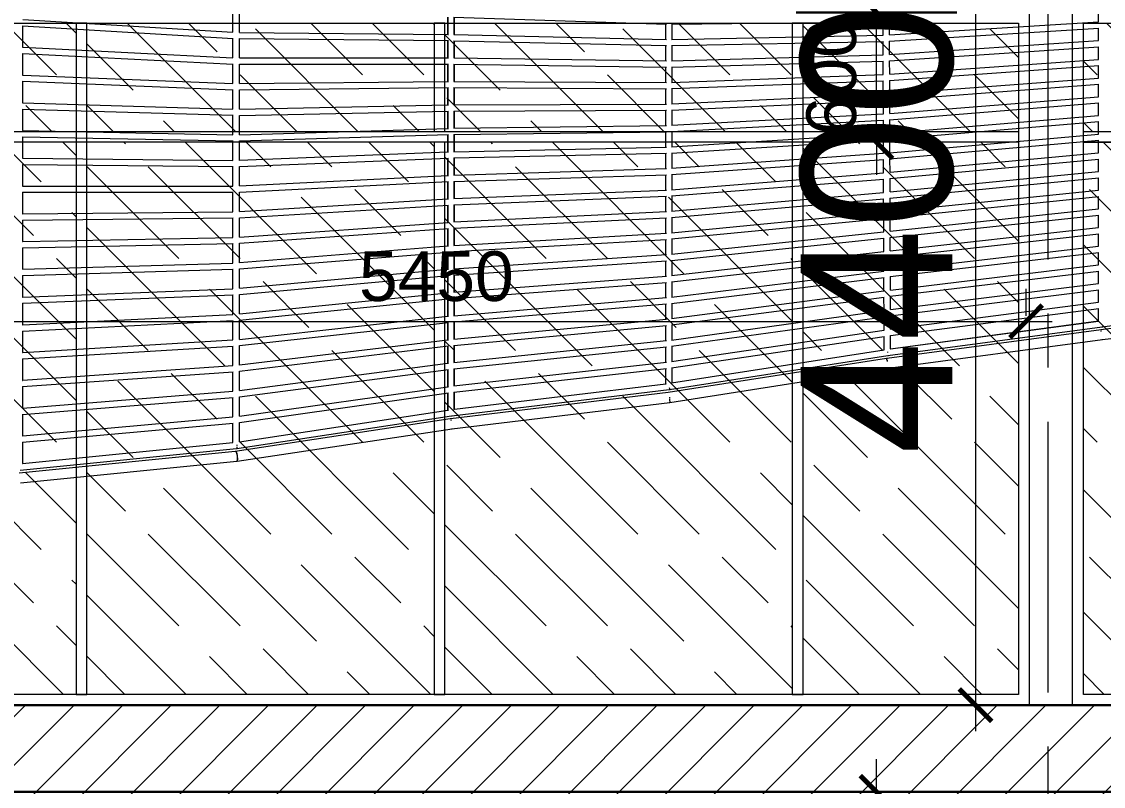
# Model space of a CAD drawing. Header units: millimetres. Extents: x 886808 to 1650903, y -1008069 to 230892.
# Drawn here: x 1020531 to 1025529, y -351785 to -348253 of the extents above; entities that cross this region are included whole.
import ezdxf

# ---------------------------------------------------------------- set-up
doc = ezdxf.new("R2010")
doc.units = ezdxf.units.MM
doc.linetypes.add('ACAD_ISO07W100', pattern=[3, 0, -3])
doc.linetypes.add('CENTER', pattern=[2, 1.25, -0.25, 0.25, -0.25])
doc.layers.get('0').update_dxf_attribs({"lineweight": 0})
for name, color, linetype, lineweight in [('03- Net Cua- 153', 153, 'Continuous', 9), ('8l NET TO', 8, 'Continuous', 9), ('A-Wall', 113, 'Continuous', 30), ('A_Dim', 8, 'Continuous', 5)]:
    doc.layers.add(name, color=color, linetype=linetype, lineweight=lineweight)
doc.styles.add('ISO2', font='')
doc.styles.add('TIÊU ĐỀ', font='arial.ttf', dxfattribs={"height": 230})
doc.styles.get('ISO2').set_extended_font_data('.VnAvantH')
doc.dimstyles.new('1-100', dxfattribs={"dimtxt": 230, "dimasz": 150, "dimexe": 150, "dimexo": 300, "dimgap": 90, "dimtad": 1, "dimdec": 0, "dimrnd": 5, "dimzin": 0, "dimtxsty": 'TIÊU ĐỀ', "dimblk": 'ARCHTICK', "dimcen": 100, "dimdle": 120, "dimclrd": 256, "dimclre": 256, "dimclrt": 2, "dimadec": 0, "dimazin": 0, "dimtfac": 1, "dimtdec": 0, "dimtix": 1, "dimtmove": 1, "dimatfit": 3, "dimldrblk": 'OPEN30', "dimfxl": 900, "dimtolj": 1, "dimtzin": 0, "dimlwd": 13, "dimlwe": 13, "dimarcsym": 1})
doc.dimstyles.new('Copy of 1-100-Ll', dxfattribs={"dimtxt": 700, "dimasz": 150, "dimexe": 150, "dimexo": 300, "dimgap": 90, "dimtad": 1, "dimdec": 0, "dimrnd": 5, "dimzin": 0, "dimtxsty": 'ISO2', "dimblk": 'ARCHTICK', "dimcen": 100, "dimdle": 120, "dimclrd": 256, "dimclre": 256, "dimclrt": 2, "dimadec": 0, "dimazin": 0, "dimtfac": 1, "dimtdec": 0, "dimtix": 1, "dimtmove": 1, "dimatfit": 3, "dimldrblk": 'OPEN30', "dimfxl": 900, "dimtolj": 1, "dimtzin": 0, "dimlwd": 13, "dimlwe": 13, "dimarcsym": 1})

# ---------------------------------------------------------------- blocks, each defined once
blk = doc.blocks.new('_ArchTick')
at = {"color": 0, "linetype": 'ByBlock', "const_width": 0.15}
blk.add_lwpolyline([(-0.5, -0.5), (0.5, 0.5)], dxfattribs=at)
blk = doc.blocks.new('*D675')
at = {"layer": 'A_Dim', "lineweight": 13, "transparency": 16777216}
for p, q in [((1024480.6, -351810.1), (1024480.6, -351660.1)), ((1024520.9, -351810.1), (1024330.6, -351810.1)), ((1024480.6, -352410.1), (1024480.6, -351810.1)), ((1024584.6, -352410.1), (1024330.6, -352410.1)), ((1024480.6, -352410.1), (1024480.6, -352560.1))]:
    blk.add_line(p, q, dxfattribs=at)
at = {"layer": 'Defpoints', "color": 0, "transparency": 16777216}
for p in [(1024480.6, -351810.1), (1024820.9, -351810.1), (1024884.6, -352410.1)]:
    blk.add_point(p, dxfattribs=at)
at = {"layer": 'A_Dim', "lineweight": 13, "transparency": 16777216, "xscale": 150, "yscale": 150, "zscale": 150}
for p, rotation in [((1024480.6, -351810.1), 270), ((1024480.6, -352410.1), 90)]:
    blk.add_blockref('_ArchTick', p, dxfattribs=dict(at, rotation=rotation))
at = {"layer": 'A_Dim', "color": 2, "transparency": 16777216, "insert": (1024273.2, -352110.1), "char_height": 230, "attachment_point": 5, "rotation": 90, "style": 'TIÊU ĐỀ'}
blk.add_mtext('\\A1;600', dxfattribs=at)
blk = doc.blocks.new('_Open30')
at = {"color": 0, "linetype": 'ByBlock', "lineweight": -2}
for p, q in [((-1, 0.268), (0, 0)), ((0, 0), (-1, -0.268)), ((0, 0), (-1, 0))]:
    blk.add_line(p, q, dxfattribs=at)
blk = doc.blocks.new('A$C62D649C3')
at = {"transparency": 33554636}
for p, q in [((6285.1, 11358.6), (6285.1, 11448.4)), ((6315.1, 11357.5), (6315.1, 11447)), ((10285.1, 11405.7), (10285.1, 11463.3)), ((5315.1, 11416.8), (6285.1, 11358.6)), ((7278.6, 11348), (7278.6, 11427.9)), ((7279.4, 11348.1), (7279.4, 11427.8)), ((7305.8, 11427.2), (8287.9, 11395.6)), ((7307.9, 11347.6), (7307.9, 11427.1)), ((7308.6, 11347.6), (7308.6, 11427.1)), ((8312.2, 11395.4), (9290.3, 11406.6)), ((9289.4, 11344.4), (9289.2, 11406.6)), ((9319.4, 11345.7), (9319.2, 11407.6)), ((9319.4, 11345.7), (10285.1, 11405.7)), ((5312.2, 11388.2), (6286.3, 11329.8)), ((5314.3, 11288.6), (5314.3, 11388.1)), ((5315.1, 11288.6), (5315.1, 11388.1)), ((6315.1, 11357.5), (7278.6, 11348)), ((7278.6, 11348), (7279.4, 11348.1)), ((7279.4, 11348.1), (7281.5, 11348)), ((7305.8, 11347.6), (8287.9, 11324.9)), ((7308.6, 11347.5), (7308.6, 11347.6)), ((8285.1, 11324.9), (8285.1, 11395.7)), ((8285.8, 11325), (8285.8, 11395.7)), ((8314.3, 11324.9), (8314.3, 11395.4)), ((8315.1, 11324.9), (8315.1, 11395.4)), ((9318.3, 11316.9), (10286.1, 11377)), ((10285.1, 11319.3), (10285.1, 11377)), ((6285.1, 11240.1), (6285.1, 11329.9)), ((6314.7, 11328.8), (7281.5, 11319.3)), ((6315.1, 11239.2), (6315.1, 11328.8)), ((7278.6, 11239.4), (7278.6, 11319.4)), ((7279.4, 11239.4), (7279.4, 11319.4)), ((7305.8, 11318.9), (8287.9, 11296.2)), ((7307.9, 11239.4), (7307.9, 11318.9)), ((7308.6, 11239.3), (7308.6, 11318.9)), ((8312.2, 11324.9), (9289.4, 11344.5)), ((8312.2, 11296.2), (9290.6, 11315.8)), ((9289.7, 11253.6), (9289.5, 11315.8)), ((9319.7, 11255.1), (9319.5, 11317)), ((9319.7, 11255.1), (10285.1, 11319.4)), ((5312.2, 11288.7), (5314.3, 11288.6)), ((5312.2, 11260), (6286.3, 11211.3)), ((5314.3, 11288.6), (5315.1, 11288.6)), ((5314.3, 11160.4), (5314.3, 11259.9)), ((5315.1, 11288.6), (5315.1, 11288.6)), ((5315.1, 11288.6), (6285.1, 11240.1)), ((5315.1, 11160.4), (5315.1, 11259.9)), ((8285.1, 11225.5), (8285.1, 11296.3)), ((8285.8, 11225.6), (8285.8, 11296.3)), ((8312.2, 11225.7), (9289.7, 11253.7)), ((8314.3, 11225.8), (8314.3, 11296.2)), ((8315.1, 11225.7), (8315.1, 11296.2)), ((9318.7, 11226.3), (10286.1, 11290.7)), ((10285.1, 11233), (10285.1, 11290.6)), ((6285.1, 11121.6), (6285.1, 11211.4)), ((6314.8, 11210.6), (7281.5, 11210.9)), ((6315.1, 11239.4), (7281.5, 11239.6)), ((6315.1, 11121.1), (6315.1, 11210.6)), ((7278.6, 11131), (7278.6, 11210.9)), ((7279.4, 11131.1), (7279.4, 11210.9)), ((7305.8, 11239.4), (8287.9, 11225.5)), ((7305.8, 11210.7), (8287.9, 11196.8)), ((7307.9, 11131.1), (7307.9, 11210.7)), ((7308.6, 11131.1), (7308.6, 11210.6)), ((8285.1, 11126.1), (8285.1, 11196.9)), ((8285.8, 11126.1), (8285.8, 11196.9)), ((8312.2, 11197), (9290.9, 11225)), ((8314.3, 11126.6), (8314.3, 11197)), ((8315.1, 11126.6), (8315.1, 11197.1)), ((9290, 11162.7), (9289.8, 11224.9)), ((9319, 11135.6), (10286.1, 11204.3)), ((9320, 11164.4), (9319.8, 11226.3)), ((9320, 11164.5), (10285.1, 11233)), ((10285.1, 11146.6), (10285.1, 11204.2)), ((5312.2, 11160.5), (5314.3, 11160.4)), ((5314.3, 11160.4), (5315.1, 11160.4)), ((5315.1, 11160.4), (6285.1, 11121.6)), ((8312.2, 11126.5), (9290, 11162.8)), ((9320.3, 11073.8), (10285.1, 11146.7)), ((5312.2, 11131.8), (6286.3, 11092.9)), ((5314.3, 11032.3), (5314.3, 11131.8)), ((5315.1, 11032.2), (5315.1, 11131.7)), ((6314.8, 11092.5), (7281.5, 11102.4)), ((6315.1, 11121.2), (7278.6, 11131)), ((7278.6, 11131), (7279.4, 11131.1)), ((7278.6, 11022.5), (7278.6, 11102.3)), ((7279.3, 11022.6), (7279.4, 11102.3)), ((7279.4, 11131.1), (7281.5, 11131.1)), ((7305.7, 11102.4), (8287.9, 11097.4)), ((7305.8, 11131.1), (8287.9, 11126.1)), ((7307.9, 11022.9), (7307.9, 11102.4)), ((7308.6, 11131.1), (7308.6, 11131.1)), ((7308.6, 11022.8), (7308.6, 11102.4)), ((8285.1, 11026.7), (8285.1, 11097.4)), ((8285.8, 11026.7), (8285.8, 11097.4)), ((8312.2, 11097.8), (9291.1, 11134.1)), ((8314.3, 11027.4), (8314.3, 11097.9)), ((8315.1, 11027.4), (8315.1, 11097.9)), ((9290.4, 11071.9), (9290.1, 11134.1)), ((9319.4, 11045), (10286, 11118)), ((9320.3, 11073.8), (9320.1, 11135.7)), ((10285.1, 11060.3), (10285.1, 11117.9)), ((6285.1, 11003.1), (6285.1, 11092.9)), ((6315.1, 11002.9), (6315.1, 11092.5)), ((8312.2, 11027.3), (9290.4, 11072)), ((9320.6, 10983.2), (10285.1, 11060.3)), ((5312.2, 11032.3), (5314.3, 11032.3)), ((5312.2, 11003.6), (6286.3, 10974.4)), ((5314.3, 11032.3), (5315.1, 11032.2)), ((5314.3, 10904.1), (5314.3, 11003.6)), ((5315.1, 11032.2), (6285.1, 11003.1)), ((5315.1, 10904), (5315.1, 11003.6)), ((6315.1, 11003), (7278.6, 11022.5)), ((7278.6, 11022.5), (7279.3, 11022.6)), ((7279.3, 11022.6), (7281.5, 11022.6)), ((7305.7, 11022.9), (8287.9, 11026.7)), ((7308.6, 10994.2), (8285.1, 10998)), ((8285.1, 10927.2), (8285.1, 10998)), ((8285.1, 10998), (8285.8, 10998)), ((8285.8, 10927.3), (8285.8, 10998)), ((8285.8, 10998), (8287.9, 10998)), ((8312.2, 10998.6), (9291.4, 11043.3)), ((8314.3, 10928.3), (8314.3, 10998.7)), ((8315.1, 10928.2), (8315.1, 10998.7)), ((9290.7, 10981.1), (9290.5, 11043.2)), ((9319.7, 10954.3), (10286, 11031.6)), ((9320.6, 10983.1), (9320.4, 11045)), ((10285.1, 10973.9), (10285.1, 11031.5)), ((6285.1, 10884.6), (6285.1, 10974.4)), ((6314.9, 10974.2), (7281.5, 10993.9)), ((6315.1, 10884.7), (6315.1, 10974.3)), ((7278.6, 10914), (7278.6, 10993.8)), ((7279.3, 10914.1), (7279.3, 10993.8)), ((7305.7, 10994.2), (7307.9, 10994.2)), ((7307.9, 10914.7), (7307.9, 10994.2)), ((7307.9, 10994.2), (7308.6, 10994.2)), ((7308.6, 10914.6), (7308.6, 10994.2)), ((8312.2, 10928.2), (9290.7, 10981.2)), ((8312.2, 10899.4), (9291.7, 10952.5)), ((9291, 10890.2), (9290.8, 10952.4)), ((9321, 10892.5), (9320.7, 10954.4)), ((9321, 10892.6), (10285.1, 10974)), ((5312.2, 10904.1), (5314.3, 10904.1)), ((5314.3, 10904.1), (5315.1, 10904)), ((5315.1, 10904), (5315.1, 10904)), ((5315.1, 10904), (6285.1, 10884.6)), ((6315.1, 10884.8), (7278.6, 10914)), ((7278.6, 10914), (7279.3, 10914.1)), ((7279.3, 10914.1), (7281.5, 10914.1)), ((7305.7, 10914.7), (8287.9, 10927.3)), ((7305.7, 10885.9), (8287.9, 10898.6)), ((8285.1, 10827.8), (8285.1, 10898.6)), ((8285.8, 10827.9), (8285.8, 10898.6)), ((8314.3, 10829.1), (8314.3, 10899.5)), ((8315.1, 10829.1), (8315.1, 10899.6)), ((9320.1, 10863.7), (10285.9, 10945.2)), ((10285.1, 10887.6), (10285.1, 10945.2)), ((5312.2, 10875.4), (6286.3, 10855.9)), ((5314.3, 10775.9), (5314.3, 10875.4)), ((5315.1, 10775.9), (5315.1, 10875.4)), ((6285.1, 10766.1), (6285.1, 10855.9)), ((6314.9, 10856), (7281.5, 10885.4)), ((6315.1, 10766.5), (6315.1, 10856.1)), ((7278.6, 10805.5), (7278.6, 10885.3)), ((7279.3, 10805.6), (7279.3, 10885.3)), ((7307.9, 10806.5), (7307.9, 10886)), ((7308.6, 10806.4), (7308.6, 10886)), ((8312.2, 10829), (9291, 10890.3)), ((8312.2, 10800.2), (9292, 10861.6)), ((9291.3, 10799.4), (9291.1, 10861.6)), ((9320.4, 10773), (10285.9, 10858.9)), ((9321.3, 10801.9), (9321, 10863.7)), ((9321.3, 10801.9), (10285.1, 10887.6)), ((10285.1, 10801.2), (10285.1, 10858.8)), ((6315.1, 10766.6), (7278.6, 10805.5)), ((7278.6, 10805.5), (7279.3, 10805.6)), ((7279.3, 10805.6), (7281.5, 10805.7)), ((7305.7, 10806.4), (8287.9, 10827.9)), ((7305.7, 10777.7), (8287.9, 10799.2)), ((8285.1, 10728.4), (8285.1, 10799.2)), ((8285.8, 10728.5), (8285.8, 10799.2)), ((8312.2, 10729.8), (9291.3, 10799.5)), ((8314.3, 10730), (8314.3, 10800.3)), ((8315.1, 10729.9), (8315.1, 10800.4)), ((9321.6, 10711.3), (10285.1, 10801.3)), ((5312.2, 10775.9), (5314.3, 10775.9)), ((5312.2, 10747.2), (6286.4, 10737.4)), ((5314.3, 10775.9), (5315.1, 10775.9)), ((5314.3, 10647.5), (5314.3, 10747.2)), ((5315.1, 10775.8), (5315.1, 10775.9)), ((5315.1, 10775.9), (6285.1, 10766.1)), ((5315.1, 10647.5), (5315.1, 10747.2)), ((6314.9, 10737.8), (7281.5, 10776.9)), ((7278.6, 10697), (7278.6, 10776.8)), ((7279.3, 10697.1), (7279.3, 10776.8)), ((7307.9, 10698.2), (7307.9, 10777.7)), ((7308.6, 10698.2), (7308.6, 10777.8)), ((8312.2, 10701), (9292.3, 10770.8)), ((9291.6, 10708.6), (9291.4, 10770.7)), ((9320.7, 10682.4), (10285.9, 10772.5)), ((9321.6, 10711.2), (9321.4, 10773.1)), ((10285.1, 10714.9), (10285.1, 10772.4)), ((6285.1, 10647.5), (6285.1, 10737.4)), ((6315.1, 10648.3), (6315.1, 10737.9)), ((6315.1, 10648.4), (7278.6, 10697)), ((7278.6, 10697), (7279.3, 10697.1)), ((7279.3, 10697.1), (7281.5, 10697.2)), ((7305.7, 10698.2), (8287.9, 10728.5)), ((7305.7, 10669.4), (8287.9, 10699.8)), ((8285.1, 10629), (8285.1, 10699.7)), ((8285.8, 10629.1), (8285.8, 10699.7)), ((8312.2, 10630.6), (9291.6, 10708.7)), ((8314.3, 10630.8), (8314.3, 10701.2)), ((8315.1, 10630.8), (8315.1, 10701.2)), ((9321.9, 10620.7), (10285.1, 10715)), ((5312.2, 10647.7), (6285.1, 10647.6)), ((6315.1, 10619.6), (7281.4, 10668.4)), ((7278.6, 10588.5), (7278.6, 10668.3)), ((7279.3, 10588.6), (7279.3, 10668.3)), ((7307.9, 10590), (7307.9, 10669.5)), ((7308.6, 10590), (7308.6, 10669.5)), ((8312.2, 10601.8), (9292.5, 10679.9)), ((9291.9, 10617.8), (9291.7, 10679.9)), ((9321.1, 10591.7), (10285.9, 10686.2)), ((9321.9, 10620.6), (9321.7, 10682.4)), ((10285.1, 10628.5), (10285.1, 10686.1)), ((5312.2, 10619), (6286.4, 10619)), ((5314.3, 10519.5), (5314.3, 10619)), ((5315.1, 10519.5), (5315.1, 10619)), ((6285.1, 10529.1), (6285.1, 10619)), ((6314.9, 10619.6), (6315.1, 10619.6)), ((6315.1, 10530.1), (6315.1, 10619.6)), ((7305.7, 10589.9), (8287.9, 10629.2)), ((7305.7, 10561.2), (8287.9, 10600.4)), ((8285.1, 10529.6), (8285.1, 10600.3)), ((8285.8, 10529.7), (8285.8, 10600.3)), ((8312.2, 10531.5), (9291.9, 10617.9)), ((8314.3, 10531.7), (8314.3, 10602)), ((8315.1, 10531.6), (8315.1, 10602)), ((9321.4, 10501.1), (10285.9, 10599.8)), ((9322.2, 10530), (10285.1, 10628.6)), ((10285.1, 10542.2), (10285.1, 10599.7)), ((6315, 10501.4), (7281.4, 10560)), ((6315.1, 10530.2), (7278.6, 10588.5)), ((7278.6, 10588.5), (7279.3, 10588.6)), ((7278.6, 10480), (7278.6, 10559.8)), ((7279.3, 10588.6), (7281.4, 10588.7)), ((7279.3, 10480.1), (7279.3, 10559.8)), ((7307.8, 10481.8), (7307.8, 10561.3)), ((7308.6, 10481.8), (7308.6, 10561.3)), ((8312.2, 10502.6), (9292.8, 10589.1)), ((9292.2, 10527), (9292, 10589)), ((9322.2, 10530), (9322, 10591.8)), ((5312.2, 10519.5), (5314.3, 10519.5)), ((5312.2, 10490.8), (6286.4, 10500.5)), ((5314.3, 10519.5), (5315.1, 10519.5)), ((5315.1, 10519.5), (6285.1, 10529.1)), ((5315.1, 10519.4), (5315.1, 10519.5)), ((6285.1, 10410.6), (6285.1, 10500.5)), ((6315.1, 10411.9), (6315.1, 10501.4)), ((7305.7, 10481.7), (8287.9, 10529.8)), ((7305.7, 10453), (8287.9, 10501)), ((8285.1, 10430.2), (8285.1, 10500.9)), ((8285.8, 10430.3), (8285.8, 10500.9)), ((8312.2, 10432.3), (9292.2, 10527.1)), ((8312.2, 10403.4), (9293.1, 10498.3)), ((8314.3, 10432.5), (8314.3, 10502.8)), ((8315.1, 10432.5), (8315.1, 10502.9)), ((9292.6, 10436.2), (9292.3, 10498.2)), ((9321.7, 10410.5), (10285.9, 10513.5)), ((9322.5, 10439.4), (9322.3, 10501.2)), ((9322.5, 10439.4), (10285.1, 10542.3)), ((10285.1, 10455.9), (10285.1, 10513.4)), ((5314.3, 10391.3), (5314.3, 10490.8)), ((5315.1, 10391.3), (5315.1, 10490.8)), ((6315, 10383.2), (7281.4, 10451.5)), ((6315.1, 10412), (7278.6, 10480)), ((7278.6, 10480), (7279.3, 10480.1)), ((7278.6, 10371.6), (7278.6, 10451.3)), ((7279.3, 10480.1), (7281.4, 10480.3)), ((7279.3, 10371.7), (7279.3, 10451.3)), ((7307.8, 10373.6), (7307.8, 10453.1)), ((7308.6, 10373.6), (7308.6, 10453.1)), ((9322.8, 10348.8), (10285.1, 10456)), ((5315.1, 10391.3), (6285.1, 10410.6)), ((7305.7, 10373.5), (8287.9, 10430.4)), ((7305.7, 10344.7), (8287.9, 10401.6)), ((8285.1, 10330.8), (8285.1, 10401.5)), ((8285.8, 10330.9), (8285.8, 10401.5)), ((8312.2, 10333.1), (9292.6, 10436.2)), ((8312.2, 10304.3), (9293.5, 10407.5)), ((8314.3, 10333.4), (8314.3, 10403.6)), ((8315.1, 10333.4), (8315.1, 10403.7)), ((9292.9, 10345.4), (9292.7, 10407.4)), ((9322, 10319.8), (10285.9, 10427.2)), ((9322.8, 10348.7), (9322.6, 10410.5)), ((10285.1, 10369.6), (10285.1, 10427.1)), ((5312.2, 10391.2), (5314.3, 10391.3)), ((5312.2, 10362.6), (5314.3, 10362.6)), ((5314.3, 10391.3), (5315.1, 10391.3)), ((5314.3, 10263.1), (5314.3, 10362.6)), ((5314.3, 10362.6), (5315.1, 10362.6)), ((5315.1, 10391.2), (5315.1, 10391.3)), ((5315.1, 10362.6), (6285.1, 10382)), ((5315.1, 10263.1), (5315.1, 10362.6)), ((6285.1, 10292.1), (6285.1, 10382)), ((6285.1, 10382), (6286.4, 10382)), ((6315.1, 10293.8), (6315.1, 10383.2)), ((6315.1, 10293.9), (7278.6, 10371.6)), ((7278.6, 10371.6), (7279.3, 10371.7)), ((7279.3, 10371.7), (7281.4, 10371.8)), ((9323.1, 10258.2), (10285.1, 10369.6)), ((6315.1, 10265), (7281.4, 10343)), ((7278.6, 10263.1), (7278.6, 10342.8)), ((7279.3, 10263.2), (7279.3, 10342.8)), ((7305.7, 10265.3), (8287.9, 10331)), ((7305.7, 10236.5), (8287.9, 10302.2)), ((7307.8, 10265.4), (7307.8, 10344.8)), ((7308.6, 10265.4), (7308.6, 10344.9)), ((8285.1, 10231.4), (8285.1, 10302)), ((8285.8, 10231.5), (8285.8, 10302.1)), ((8312.2, 10234), (9292.9, 10345.4)), ((8312.2, 10205.1), (9293.8, 10316.6)), ((8314.3, 10234.2), (8314.3, 10304.5)), ((8315.1, 10234.2), (8315.1, 10304.6)), ((9293.2, 10254.6), (9293, 10316.6)), ((9322.3, 10229.2), (10285.9, 10340.8)), ((9323.1, 10258.2), (9322.9, 10319.9)), ((10285.1, 10283.3), (10285.1, 10340.7)), ((5312.2, 10263), (5314.3, 10263.1)), ((5314.3, 10263.1), (5315.1, 10263.1)), ((5315.1, 10263.1), (6285.1, 10292.1)), ((5315.1, 10234.5), (6285.1, 10263.5)), ((5315.1, 10263.1), (5315.1, 10263.1)), ((6285.1, 10173.7), (6285.1, 10263.5)), ((6285.1, 10263.5), (6286.5, 10263.5)), ((6315, 10265), (6315.1, 10265)), ((6315.1, 10175.6), (6315.1, 10265)), ((6315.1, 10175.7), (7278.6, 10263.1)), ((7278.6, 10263.1), (7279.3, 10263.2)), ((7279.3, 10263.2), (7281.4, 10263.4)), ((8312.2, 10134.9), (9293.2, 10254.7)), ((9322.6, 10138.6), (10285.9, 10254.5)), ((9323.5, 10167.6), (10285.1, 10283.3)), ((10285.1, 10196.9), (10285.1, 10254.4)), ((5312.2, 10234.4), (5314.3, 10234.4)), ((5314.3, 10234.4), (5315.1, 10234.5)), ((5314.3, 10134.9), (5314.3, 10234.4)), ((5315.1, 10134.9), (5315.1, 10234.5)), ((6315, 10146.8), (7281.4, 10234.5)), ((7278.6, 10154.6), (7278.6, 10234.3)), ((7279.3, 10154.7), (7279.3, 10234.3)), ((7305.7, 10157), (8287.9, 10231.6)), ((7305.7, 10128.3), (8287.9, 10202.9)), ((7307.8, 10157.2), (7307.8, 10236.6)), ((7308.6, 10157.2), (7308.6, 10236.7)), ((8285.1, 10132), (8285.1, 10202.6)), ((8285.8, 10132.1), (8285.8, 10202.7)), ((8312.2, 10105.9), (9294.1, 10225.8)), ((8314.3, 10135.1), (8314.3, 10205.3)), ((8315.1, 10135.1), (8315.1, 10205.4)), ((9293.5, 10163.8), (9293.3, 10225.7)), ((9323.5, 10167.6), (9323.2, 10229.3)), ((9323.8, 10077), (10285.1, 10197)), ((5315.1, 10134.9), (6285.1, 10173.7)), ((6315.1, 10057.5), (7278.6, 10154.6)), ((7278.6, 10154.6), (7279.3, 10154.7)), ((7279.3, 10154.7), (7281.4, 10154.9)), ((8312.2, 10035.7), (9293.5, 10163.9)), ((9322.8, 10048), (10286, 10168.2)), ((10285.1, 10110.7), (10285.1, 10168.1)), ((5312.2, 10134.8), (5314.3, 10134.9)), ((5312.2, 10106.1), (5314.3, 10106.2)), ((5314.3, 10134.9), (5315.1, 10134.9)), ((5314.3, 10106.2), (5315.1, 10106.3)), ((5314.3, 10006.7), (5314.3, 10106.2)), ((5315.1, 10106.3), (6285.1, 10145)), ((5315.1, 10134.9), (5315.1, 10134.9)), ((5315.1, 10006.8), (5315.1, 10106.3)), ((6285.1, 10055.2), (6285.1, 10145)), ((6285.1, 10145), (6286.5, 10145)), ((6315, 10028.6), (7281.4, 10126.1)), ((6315.1, 10057.4), (6315.1, 10146.8)), ((7278.6, 10046.2), (7278.6, 10125.8)), ((7279.3, 10046.3), (7279.3, 10125.8)), ((7305.7, 10048.8), (8287.9, 10132.3)), ((7305.7, 10020), (8287.9, 10103.5)), ((7307.8, 10049), (7307.8, 10128.4)), ((7308.6, 10049), (7308.6, 10128.5)), ((8285.1, 10032.6), (8285.1, 10103.2)), ((8285.8, 10032.7), (8285.8, 10103.3)), ((8312.2, 10006.8), (9294.5, 10135.1)), ((8314.3, 10036), (8314.3, 10106.2)), ((8315.1, 10036), (8315.1, 10106.3)), ((9293.8, 10073), (9293.6, 10134.9)), ((9323.8, 10076.9), (9323.6, 10138.7)), ((9324.1, 9986.5), (10285.1, 10110.7)), ((10296.4, 9985.6), (11297.4, 10108.5)), ((10301.7, 9997.7), (11302.5, 10120.6)), ((5315.1, 10006.8), (6285.1, 10055.2)), ((8312.2, 9936.6), (9293.8, 10073.1)), ((9323.1, 9957.4), (10286, 10081.9)), ((9324.1, 9986.4), (9323.9, 10048.1)), ((10285.1, 10024.4), (10285.1, 10081.8)), ((10303.7, 9938.4), (11304.8, 10061.3)), ((5312.2, 9977.9), (6286.5, 10026.6)), ((5312.2, 10006.6), (5314.3, 10006.7)), ((5314.3, 10006.7), (5315.1, 10006.8)), ((5315.1, 10006.7), (5315.1, 10006.8)), ((6285.1, 9936.7), (6285.1, 10026.5)), ((6315, 9910.5), (7281.4, 10017.6)), ((6315.1, 9939.4), (7278.6, 10046.2)), ((6315.1, 9939.2), (6315.1, 10028.6)), ((7278.5, 9937.7), (7278.5, 10017.3)), ((7278.6, 10046.2), (7279.3, 10046.3)), ((7279.3, 10046.3), (7281.4, 10046.5)), ((7279.3, 9937.8), (7279.3, 10017.4)), ((7305.7, 9940.6), (8287.9, 10032.9)), ((7305.7, 9911.8), (8287.9, 10004.1)), ((7307.8, 9940.8), (7307.8, 10020.2)), ((7308.5, 9940.9), (7308.5, 10020.3)), ((8285.1, 9933.3), (8285.1, 10003.9)), ((8285.8, 9933.4), (8285.8, 10003.9)), ((8312.2, 9907.6), (9294.9, 10044.3)), ((8314.3, 9936.9), (8314.3, 10007)), ((8315.1, 9936.9), (8315.1, 10007.1)), ((9294.1, 9982.3), (9293.9, 10044.1)), ((9311.6, 9865.3), (10301.7, 9997.7)), ((9311.8, 9865.3), (10302, 9997.9)), ((9324.4, 9895.9), (10285.1, 10024.5)), ((9324.4, 9895.9), (10285.1, 10024.4)), ((10285.1, 10024.4), (10285.4, 10024.4)), ((10285.4, 10024.4), (10286.9, 10024.6)), ((10301, 9999.2), (10301.3, 9997.8)), ((10301.7, 9997.7), (10304.7, 9997.7)), ((10302, 9997.9), (10302, 9997.9)), ((10304.7, 9997.7), (10305.3, 9998.2)), ((5314.3, 9878.5), (5314.3, 9978)), ((5315.1, 9878.6), (5315.1, 9978.1)), ((5315.1, 9978.1), (5315.1, 9978.1)), ((8312.2, 9837.5), (9294.1, 9982.4)), ((8312.2, 9808.5), (9295.2, 9953.5)), ((9294.4, 9891.5), (9294.2, 9953.4)), ((9306.3, 9853), (10296.9, 9985.6)), ((9324.4, 9895.9), (9324.2, 9957.5)), ((10296.3, 9979.4), (10296.3, 9976.6)), ((10296.3, 9976.6), (10296.3, 9976.5)), ((10296.4, 9985.6), (10296.4, 9985.5)), ((10296.9, 9985.6), (10297.4, 9982.3)), ((5312.2, 9849.7), (6286.6, 9908.1)), ((5315.1, 9878.6), (6285.1, 9936.7)), ((6285.1, 9818.2), (6285.1, 9908)), ((6315, 9792.3), (7281.4, 9909.1)), ((6315.1, 9821.2), (7278.5, 9937.7)), ((6315.1, 9821.1), (6315.1, 9910.5)), ((7278.5, 9937.7), (7279.3, 9937.8)), ((7278.5, 9829.3), (7278.5, 9908.8)), ((7279.3, 9937.8), (7281.4, 9938.1)), ((7279.3, 9829.4), (7279.3, 9908.9)), ((7305.7, 9832.5), (8287.9, 9933.6)), ((7305.7, 9803.6), (8287.9, 9904.8)), ((7307.8, 9832.7), (7307.8, 9912)), ((7308.5, 9940.8), (7308.5, 9940.9)), ((7308.5, 9832.7), (7308.5, 9912.1)), ((8285.1, 9833.9), (8285.1, 9904.5)), ((8285.8, 9834), (8285.8, 9904.5)), ((8314.3, 9837.8), (8314.3, 9907.9)), ((8315.1, 9837.9), (8315.1, 9908)), ((9313.4, 9806), (10303.2, 9938.4)), ((10301.6, 9940.7), (10302.2, 9938.4)), ((10303.2, 9938.5), (10303.2, 9938.4)), ((10303.2, 9938.4), (10303.7, 9938.4)), ((5312.2, 9878.4), (5314.3, 9878.5)), ((5314.3, 9878.5), (5315.1, 9878.6)), ((5314.3, 9750.3), (5314.3, 9849.8)), ((5315.1, 9878.5), (5315.1, 9878.6)), ((5315.1, 9750.4), (5315.1, 9850)), ((8297.1, 9695.6), (9305.6, 9852.9)), ((8302.2, 9707.8), (9311.6, 9865.3)), ((8302.4, 9707.9), (9311.4, 9865.3)), ((8312.2, 9738.4), (9294.4, 9891.6)), ((9305.6, 9852.9), (9306, 9852.9)), ((9306, 9852.9), (9306.9, 9848.4)), ((9306.3, 9853), (9306.9, 9848.4)), ((9307.5, 9844), (9306.9, 9848.4)), ((9309.1, 9882.1), (9309.1, 9882)), ((9309.1, 9882), (9309.1, 9881.9)), ((9309.1, 9881.9), (9309.5, 9879.4)), ((9309.5, 9882.2), (9309.5, 9882.1)), ((9309.5, 9882.1), (9309.5, 9882.1)), ((9309.5, 9882.1), (9309.9, 9879.5)), ((9309.9, 9879.5), (9309.9, 9879.4)), ((9311.1, 9865.2), (9314.1, 9865.2)), ((9311.4, 9865.3), (9311.8, 9865.3)), ((9314.1, 9865.2), (9314.8, 9865.7)), ((9322.6, 9895.6), (9323.8, 9895.8)), ((9323.8, 9895.8), (9324.4, 9895.9)), ((5315.1, 9750.4), (6285.1, 9818.2)), ((6315.1, 9703.1), (7278.5, 9829.3)), ((6315.1, 9674.1), (7281.4, 9800.7)), ((7278.5, 9829.3), (7279.3, 9829.4)), ((7278.5, 9720.9), (7278.5, 9800.3)), ((7279.3, 9829.4), (7281.4, 9829.7)), ((7279.3, 9721), (7279.3, 9800.4)), ((7305.7, 9724.3), (8287.9, 9834.3)), ((7305.7, 9695.4), (8287.9, 9805.4)), ((7307.8, 9724.5), (7307.8, 9803.8)), ((7308.5, 9724.5), (7308.5, 9803.9)), ((8285.1, 9734.6), (8285.1, 9805.1)), ((8285.8, 9734.7), (8285.8, 9805.2)), ((8304, 9648.5), (9312.6, 9805.9)), ((8314.3, 9738.7), (8314.3, 9808.8)), ((8315.1, 9738.8), (8315.1, 9808.9)), ((9307.8, 9844), (9308.8, 9837.9)), ((9307.8, 9844), (9307.8, 9844)), ((9312.6, 9805.9), (9313.4, 9806)), ((5312.2, 9721.5), (6286.6, 9789.6)), ((5312.2, 9750.2), (5314.3, 9750.3)), ((5314.3, 9750.3), (5315.1, 9750.4)), ((5315.1, 9750.3), (5315.1, 9750.4)), ((6285.1, 9699.8), (6285.1, 9789.5)), ((6315.1, 9702.9), (6315.1, 9792.3)), ((5314.3, 9622.2), (5314.3, 9721.6)), ((5315.1, 9622.2), (5315.1, 9721.8)), ((5315.1, 9622.2), (6285.1, 9699.8)), ((6315.1, 9584.9), (7278.5, 9720.9)), ((7278.5, 9720.9), (7279.3, 9721)), ((7279.3, 9721), (7281.4, 9721.3)), ((7296, 9586.1), (8301.5, 9707.7)), ((7308.5, 9616.5), (8285.1, 9734.6)), ((8285.1, 9734.6), (8285.8, 9734.7)), ((8285.8, 9734.7), (8287.9, 9735)), ((8301.2, 9717.2), (8301.8, 9713.3)), ((8301.5, 9707.7), (8302.1, 9707.8)), ((8301.5, 9707.7), (8304.7, 9707.7)), ((8301.8, 9713.3), (8301.8, 9713.2)), ((8302, 9713.2), (8302, 9713.2)), ((8302, 9711.3), (8302.1, 9707.8)), ((8302, 9711.3), (8302.4, 9707.9)), ((8302.1, 9707.8), (8302.2, 9707.8)), ((8304.7, 9707.7), (8305.5, 9708.3)), ((5312.2, 9593.3), (6286.7, 9671.2)), ((6285.1, 9581.3), (6285.1, 9671.1)), ((6315, 9555.9), (7281.4, 9692.3)), ((6315, 9674.1), (6315.1, 9674.1)), ((6315.1, 9584.8), (6315.1, 9674.1)), ((7278.5, 9612.5), (7278.5, 9691.9)), ((7279.3, 9612.6), (7279.3, 9692)), ((7290.1, 9573.8), (8296.7, 9695.6)), ((7296.9, 9526.6), (8303.4, 9648.4)), ((7307.8, 9616.4), (7307.8, 9695.7)), ((7308.5, 9616.4), (7308.5, 9695.7)), ((8297.1, 9695.6), (8296.7, 9695.6)), ((8301.8, 9672), (8301.8, 9672)), ((8301.8, 9672), (8302.3, 9666.4)), ((8302.1, 9663.4), (8302.9, 9657.5)), ((8302.9, 9657.5), (8302.9, 9657.4)), ((8303.2, 9657.5), (8303.2, 9657.4)), ((8303.2, 9657.4), (8303.3, 9654.2)), ((8303.3, 9654.2), (8304, 9648.5)), ((8303.3, 9654.2), (8303.4, 9648.4)), ((8303.5, 9648.5), (8303.4, 9648.8)), ((8304, 9648.5), (8303.5, 9648.5)), ((5312.2, 9622), (5314.3, 9622.2)), ((5314.3, 9622.2), (5315.1, 9622.2)), ((6315.1, 9466.8), (7278.5, 9612.5)), ((7278.5, 9612.5), (7279.3, 9612.6)), ((7279.3, 9612.6), (7281.4, 9612.9)), ((7305.7, 9616.1), (7308.5, 9616.5)), ((5312.2, 9465), (6286.7, 9552.7)), ((5314.3, 9494), (5314.3, 9593.4)), ((5315.1, 9494), (5315.1, 9593.7)), ((5315.1, 9494), (6285.1, 9581.3)), ((6285.1, 9462.9), (6285.1, 9552.6)), ((6295.1, 9423.5), (7288.6, 9573.7)), ((6303, 9435.9), (7295.5, 9585.9)), ((6315.1, 9466.7), (6315.1, 9555.9)), ((7288.6, 9573.7), (7291.2, 9573.7)), ((7290.1, 9573.7), (7290.1, 9573.8)), ((7290.1, 9573.8), (7291.2, 9573.8)), ((7291.2, 9573.8), (7291.2, 9573.7)), ((7291.2, 9573.7), (7291.2, 9573.7)), ((7291.6, 9573.7), (7291.6, 9573.7)), ((7291.6, 9573.7), (7293.1, 9570.3)), ((7292.5, 9567.8), (7293.2, 9564.8)), ((7293.2, 9564.8), (7293.2, 9564.7)), ((7295.5, 9586.1), (7295.7, 9586.1)), ((7295.5, 9585.9), (7296, 9586.1)), ((7295.5, 9585.9), (7298.2, 9585.9)), ((7295.7, 9586.1), (7296, 9586.1)), ((7296, 9586.1), (7296.5, 9586.1)), ((7296.5, 9586.1), (7296.5, 9586.1)), ((7298.2, 9585.9), (7298.8, 9586.4)), ((6305, 9376.5), (7298.5, 9526.7)), ((7296.9, 9528), (7296.9, 9526.6)), ((7298.5, 9526.8), (7298.5, 9526.7)), ((5312.2, 9493.8), (5314.3, 9494)), ((5312.2, 9365.6), (6285.1, 9462.9)), ((5312.2, 9365.6), (6285.1, 9462.8)), ((5314.3, 9494), (5315.1, 9494)), ((5314.3, 9365.8), (5314.3, 9465.2)), ((5315.1, 9365.8), (5315.1, 9465.5)), ((6285.1, 9462.9), (6285.1, 9462.9)), ((6285.1, 9462.8), (6285.1, 9462.9)), ((6302.6, 9452), (6302.7, 9452)), ((6302.7, 9452), (6304.7, 9452)), ((6303, 9450.1), (6303, 9450)), ((6303, 9450), (6303.1, 9445.7)), ((6303, 9450), (6303.4, 9445.7)), ((6304.7, 9452), (6305.2, 9451.9)), ((5297.4, 9323.8), (6295.1, 9423.5)), ((5302.3, 9335.8), (6302.3, 9435.8)), ((6295.1, 9423.2), (6295.1, 9423.5)), ((6295.1, 9423.5), (6297.9, 9423.5)), ((6296.2, 9423.4), (6296.3, 9423.5)), ((6298.2, 9423.5), (6301.9, 9414.5)), ((6299.3, 9423.7), (6302.6, 9414.6)), ((6301.7, 9435.7), (6302.3, 9435.8)), ((6301.7, 9435.7), (6304.7, 9435.7)), ((6301.9, 9414.5), (6304.9, 9400.6)), ((6302.3, 9435.8), (6302.7, 9435.9)), ((6302.3, 9435.8), (6302.3, 9435.8)), ((6302.6, 9414.6), (6304.9, 9400.6)), ((6302.7, 9435.9), (6303, 9435.9)), ((6303.3, 9441.2), (6302.8, 9438.6)), ((6303, 9435.9), (6302.8, 9435.9)), ((6303, 9435.9), (6305.4, 9436.2)), ((6303, 9435.9), (6303, 9435.9)), ((6303.3, 9441.3), (6303.3, 9441.2)), ((6303.7, 9441.3), (6303.4, 9438.6)), ((6303.7, 9441.4), (6303.7, 9441.3)), ((6304.7, 9435.7), (6305.4, 9436.2)), ((6304.9, 9400.6), (6305, 9400)), ((6304.9, 9400.6), (6305, 9400)), ((6305, 9400), (6305.4, 9385.4)), ((6305, 9400), (6306.2, 9385.5)), ((5303.9, 9276.3), (6303.9, 9376.3)), ((5312.2, 9365.6), (5314.3, 9365.8)), ((5314.3, 9365.7), (5314.3, 9365.8)), ((5315.1, 9365.8), (5315.1, 9365.8)), ((6305.4, 9385.4), (6303.9, 9376.3)), ((6305, 9376.5), (6303.9, 9376.5)), ((6306.2, 9385.5), (6305, 9376.5))]:
    blk.add_line(p, q, dxfattribs=at)
blk = doc.blocks.new('*D658')
at = {"layer": 'A_Dim', "lineweight": 13, "transparency": 16777216}
for p, q in [((1019721.8, -349611.2), (1019721.8, -349487.5)), ((1025171.8, -349611.2), (1025171.8, -349487.5)), ((1019601.8, -349637.5), (1025291.8, -349637.5))]:
    blk.add_line(p, q, dxfattribs=at)
at = {"layer": 'Defpoints', "color": 0, "transparency": 16777216}
for p in [(1025171.8, -349637.5), (1019721.8, -349911.2), (1025171.8, -349911.2)]:
    blk.add_point(p, dxfattribs=at)
at = {"layer": 'A_Dim', "lineweight": 13, "transparency": 16777216, "xscale": 150, "yscale": 150, "zscale": 150, "rotation": 180}
blk.add_blockref('_ArchTick', (1019721.8, -349637.5), dxfattribs=at)
at = {"layer": 'A_Dim', "lineweight": 13, "transparency": 16777216, "xscale": 150, "yscale": 150, "zscale": 150}
blk.add_blockref('_ArchTick', (1025171.8, -349637.5), dxfattribs=at)
at = {"layer": 'A_Dim', "color": 2, "transparency": 16777216, "insert": (1022446.8, -349430), "char_height": 230, "attachment_point": 5, "style": 'TIÊU ĐỀ'}
blk.add_mtext('\\A1;5450', dxfattribs=at)
blk = doc.blocks.new('*D660')
at = {"layer": 'A_Dim', "lineweight": 13, "transparency": 16777216}
for p, q in [((1024480.6, -348210.1), (1024480.6, -348060.1)), ((1024520.9, -348210.1), (1024330.6, -348210.1)), ((1024480.6, -348810.1), (1024480.6, -348210.1)), ((1024584.6, -348810.1), (1024330.6, -348810.1)), ((1024480.6, -348810.1), (1024480.6, -348960.1))]:
    blk.add_line(p, q, dxfattribs=at)
at = {"layer": 'Defpoints', "color": 0, "transparency": 16777216}
for p in [(1024480.6, -348210.1), (1024820.9, -348210.1), (1024884.6, -348810.1)]:
    blk.add_point(p, dxfattribs=at)
at = {"layer": 'A_Dim', "lineweight": 13, "transparency": 16777216, "xscale": 150, "yscale": 150, "zscale": 150}
for p, rotation in [((1024480.6, -348210.1), 270), ((1024480.6, -348810.1), 90)]:
    blk.add_blockref('_ArchTick', p, dxfattribs=dict(at, rotation=rotation))
at = {"layer": 'A_Dim', "color": 2, "transparency": 16777216, "insert": (1024273.2, -348510.1), "char_height": 230, "attachment_point": 5, "rotation": 90, "style": 'TIÊU ĐỀ'}
blk.add_mtext('\\A1;600', dxfattribs=at)
blk = doc.blocks.new('*D1483')
at = {"layer": 'A_Dim', "lineweight": 13, "transparency": 16777216}
for p, q in [((1024938, -346889.3), (1024938, -351530.1)), ((1024971.8, -347009.3), (1024788, -347009.3)), ((1024971.8, -351410.1), (1024788, -351410.1))]:
    blk.add_line(p, q, dxfattribs=at)
at = {"layer": 'Defpoints', "color": 0, "transparency": 16777216}
for p in [(1025271.8, -347009.3), (1024938, -351410.1), (1025271.8, -351410.1)]:
    blk.add_point(p, dxfattribs=at)
at = {"layer": 'A_Dim', "lineweight": 13, "transparency": 16777216, "xscale": 150, "yscale": 150, "zscale": 150}
for p, rotation in [((1024938, -347009.3), 90), ((1024938, -351410.1), 270)]:
    blk.add_blockref('_ArchTick', p, dxfattribs=dict(at, rotation=rotation))
at = {"layer": 'A_Dim', "color": 2, "transparency": 16777216, "insert": (1024486, -349209.7), "char_height": 700, "attachment_point": 5, "rotation": 90, "style": 'ISO2'}
blk.add_mtext('\\A1;4400', dxfattribs=at)
blk = doc.blocks.new('*D1485')
at = {"layer": 'A_Dim', "lineweight": 13, "transparency": 16777216}
for p, q in [((1019521.8, -351110.1), (1019521.8, -343046.5)), ((1047521.8, -346125.5), (1047521.8, -343046.5)), ((1019401.8, -343196.5), (1047641.8, -343196.5))]:
    blk.add_line(p, q, dxfattribs=at)
at = {"layer": 'Defpoints', "color": 0, "transparency": 16777216}
for p in [(1047521.8, -343196.5), (1047521.8, -346425.5), (1019521.8, -351410.1)]:
    blk.add_point(p, dxfattribs=at)
at = {"layer": 'A_Dim', "lineweight": 13, "transparency": 16777216, "xscale": 150, "yscale": 150, "zscale": 150, "rotation": 180}
blk.add_blockref('_ArchTick', (1019521.8, -343196.5), dxfattribs=at)
at = {"layer": 'A_Dim', "lineweight": 13, "transparency": 16777216, "xscale": 150, "yscale": 150, "zscale": 150}
blk.add_blockref('_ArchTick', (1047521.8, -343196.5), dxfattribs=at)
at = {"layer": 'A_Dim', "color": 2, "transparency": 16777216, "insert": (1033521.8, -342744.5), "char_height": 700, "attachment_point": 5, "style": 'ISO2'}
blk.add_mtext('\\A1;28000', dxfattribs=at)

msp = doc.modelspace()

# ---------------------------------------------------------------- hatches: boundary and pattern name
at = {"layer": 'A_Dim', "transparency": 33554534}
h = msp.add_hatch(dxfattribs=at)
h.set_pattern_fill('GOST_WOOD', color=256, scale=100, angle=45)
h.set_pattern_definition([(135, (-400027.74, -231402.14), (424.26407, 424.26407), [1000, -200]), (135, (-399744.9, -231402.14), (424.26407, 424.26407), [600, -150, 300, -150]), (135, (-399391.34, -231472.86), (424.26407, 424.26407), [1000, -200])])
h.paths.add_polyline_path([(1030886.8, -348810.1), (1029841.8, -348810.1), (1029841.8, -351360.1), (1030886.8, -351360.1)])
h.paths.add_polyline_path([(1030886.8, -348260.1), (1029841.8, -348260.1), (1029841.8, -348760.1), (1030886.8, -348760.1)])
h.paths.add_polyline_path([(1029791.8, -348260.1), (1028186.8, -348260.1), (1028186.8, -348760.1), (1029791.8, -348760.1)])
h.paths.add_polyline_path([(1028136.8, -348260.1), (1026531.8, -348260.1), (1026531.8, -348760.1), (1028136.8, -348760.1)])
h.paths.add_polyline_path([(1026481.8, -348260.1), (1025436.8, -348260.1), (1025436.8, -348760.1), (1026481.8, -348760.1)])
h.paths.add_polyline_path([(1026481.8, -348810.1), (1025436.8, -348810.1), (1025436.8, -351360.1), (1026481.8, -351360.1)])
h.paths.add_polyline_path([(1028186.8, -350660.1), (1028136.8, -350660.1), (1028136.8, -351360.1), (1028186.8, -351360.1)])
h.paths.add_polyline_path([(1029791.8, -350660.1), (1028186.8, -350660.1), (1028186.8, -351360.1), (1029791.8, -351360.1)])
h.paths.add_polyline_path([(1028136.8, -350660.1), (1026531.8, -350660.1), (1026531.8, -351360.1), (1028136.8, -351360.1)])
h.paths.add_polyline_path([(1025136.8, -348810.1), (1024141.8, -348810.1), (1024141.8, -351360.1), (1025136.8, -351360.1)])
h.paths.add_polyline_path([(1025136.8, -348260.1), (1024141.8, -348260.1), (1024141.8, -348760.1), (1025136.8, -348760.1)])
h.paths.add_polyline_path([(1024091.8, -348260.1), (1022486.8, -348260.1), (1022486.8, -348760.1), (1024091.8, -348760.1)])
h.paths.add_polyline_path([(1022436.8, -348260.1), (1020831.8, -348260.1), (1020831.8, -348760.1), (1022436.8, -348760.1)])
h.paths.add_polyline_path([(1020781.8, -348260.1), (1019786.8, -348260.1), (1019786.8, -348760.1), (1020781.8, -348760.1)])
h.paths.add_polyline_path([(1020781.8, -348810.1), (1019786.8, -348810.1), (1019786.8, -351360.1), (1020781.8, -351360.1)])
h.paths.add_polyline_path([(1022436.8, -348810.1), (1020831.8, -348810.1), (1020831.8, -351360.1), (1022436.8, -351360.1)])
h.paths.add_polyline_path([(1024091.8, -348810.1), (1022486.8, -348810.1), (1022486.8, -351360.1), (1024091.8, -351360.1)])
h.paths.add_polyline_path([(1045811.7, -348810.1), (1044261.9, -348810.1), (1044261.9, -351360.1), (1045811.7, -351360.1)])
h.paths.add_polyline_path([(1041291.8, -350660.1), (1039686.8, -350660.1), (1039686.8, -351360.1), (1041291.8, -351360.1)])
h.paths.add_polyline_path([(1039636.8, -350660.1), (1038031.8, -350660.1), (1038031.8, -351360.1), (1039636.8, -351360.1)])
h.paths.add_polyline_path([(1035541.8, -350660.1), (1033936.8, -350660.1), (1033936.8, -351360.1), (1035541.8, -351360.1)])
h.paths.add_polyline_path([(1033886.8, -350660.1), (1032281.8, -350660.1), (1032281.8, -351360.1), (1033886.8, -351360.1)])
h.paths.add_polyline_path([(1044211.9, -348810.1), (1042686.8, -348810.1), (1042686.8, -351360.1), (1044211.9, -351360.1)])
h.paths.add_polyline_path([(1044211.9, -348260.1), (1042686.8, -348260.1), (1042686.8, -348760.1), (1044211.9, -348760.1)])
h.paths.add_polyline_path([(1045737, -348260.1), (1045036.8, -348260.1), (1044261.9, -348260.1), (1044261.9, -348760.1), (1045737, -348760.1)])
h.paths.add_polyline_path([(1047436.8, -348817.9), (1045861.7, -348810.1), (1045861.7, -351360.1), (1047436.8, -351367.9)])
h.paths.add_polyline_path([(1047386.8, -348260.1), (1045837, -348260.1), (1045837, -348760.1), (1047386.8, -348760.1)])
h.paths.add_polyline_path([(1031186.8, -348810.1), (1031186.8, -351360.1), (1032231.8, -351360.1), (1032231.8, -348810.1)])
h.paths.add_polyline_path([(1031186.8, -348260.1), (1031186.8, -348760.1), (1032231.8, -348760.1), (1032231.8, -348260.1)])
h.paths.add_polyline_path([(1032281.8, -348260.1), (1032281.8, -348760.1), (1035541.8, -348760.1), (1035541.8, -348260.1)])
h.paths.add_polyline_path([(1036636.8, -348760.1), (1036636.8, -348260.1), (1035591.8, -348260.1), (1035591.8, -348760.1)])
h.paths.add_polyline_path([(1036636.8, -348810.1), (1035591.8, -348810.1), (1035591.8, -351360.1), (1036636.8, -351360.1)])
h.paths.add_polyline_path([(1037981.8, -348760.1), (1037981.8, -348260.1), (1036936.8, -348260.1), (1036936.8, -348760.1)])
h.paths.add_polyline_path([(1036936.8, -351360.1), (1037981.8, -351360.1), (1037981.8, -348810.1), (1036936.8, -348810.1)])
h.paths.add_polyline_path([(1041291.8, -348760.1), (1041291.8, -348260.1), (1038031.8, -348260.1), (1038031.8, -348760.1)])
h.paths.add_polyline_path([(1042386.8, -348760.1), (1042386.8, -348260.1), (1041341.8, -348260.1), (1041341.8, -348760.1)])
h.paths.add_polyline_path([(1041341.8, -351360.1), (1042386.8, -351360.1), (1042386.8, -348810.1), (1041341.8, -348810.1)])
at = {"layer": 'A_Dim', "transparency": 33554457}
h = msp.add_hatch(dxfattribs=at)
h.set_pattern_fill('ANSI31', color=256, scale=50)
h.paths.add_polyline_path([(1057771.5, -351410.1), (1012052.5, -351410.1), (1012052.5, -360423), (1057771.5, -360423)])

# ---------------------------------------------------------------- linework, layer by layer
at = {"layer": '03- Net Cua- 153', "linetype": 'Continuous', "transparency": 33554636}
for points in [[(1019736.8, -348210.1), (1025186.8, -348210.1), (1025186.8, -351410.1), (1019736.8, -351410.1)], [(1025386.8, -348210.1), (1030936.8, -348210.1), (1030936.8, -351410.1), (1025386.8, -351410.1)], [(1019786.8, -348260.1), (1025136.8, -348260.1), (1025136.8, -351360.1), (1019786.8, -351360.1)], [(1020831.8, -348260.1), (1020781.8, -348260.1), (1020781.8, -351360.1), (1020831.8, -351360.1)], [(1024141.8, -348260.1), (1024091.8, -348260.1), (1024091.8, -351360.1), (1024141.8, -351360.1)], [(1019786.8, -348760.1), (1025136.8, -348760.1), (1025136.8, -348810.1), (1019786.8, -348810.1)], [(1025436.8, -348760.1), (1030886.8, -348760.1), (1030886.8, -348810.1), (1025436.8, -348810.1)], [(1022486.8, -348810.1), (1022436.8, -348810.1), (1022436.8, -351360.1), (1022486.8, -351360.1)]]:
    msp.add_lwpolyline(points, close=True, dxfattribs=at)
at = {"layer": '03- Net Cua- 153', "linetype": 'Continuous', "transparency": 33554636, "elevation": 0}
msp.add_lwpolyline([(1022486.8, -348260.1), (1022436.8, -348260.1), (1022436.8, -348760.1), (1022486.8, -348760.1)], close=True, dxfattribs=at)
at = {"layer": '03- Net Cua- 153', "linetype": 'Continuous', "transparency": 33554636}
msp.add_lwpolyline([(1025436.8, -351360.1), (1025436.8, -348260.1), (1030886.8, -348260.1), (1030886.8, -351360.1), (1025436.8, -351360.1), (1025436.8, -348810.1), (1026846.8, -348810.1)], dxfattribs=at)
at = {"layer": '8l NET TO', "color": 251, "linetype": 'CENTER', "ltscale": 1000, "true_color": 0x636466, "transparency": 33554636}
for p, q in [((1025271.8, -344100.9), (1025271.8, -362079.6)), ((1014356.4, -351410.1), (1058473.3, -351410.1))]:
    msp.add_line(p, q, dxfattribs=at)
at = {"layer": 'A-Wall', "transparency": 33554636}
for points in [[(1019736.8, -348210.1), (1047436.8, -348210.1), (1047436.8, -351410.1), (1019736.8, -351410.1)], [(1019521.8, -351810.1), (1047436.8, -351810.1), (1047436.8, -351410.1), (1019521.8, -351410.1)]]:
    msp.add_lwpolyline(points, close=True, dxfattribs=at)
at = {"layer": 'A_Dim'}
msp.add_lwpolyline([(1057771.5, -351410.1), (1012052.5, -351410.1), (1012052.5, -360423), (1057771.5, -360423)], close=True, dxfattribs=at)

# ---------------------------------------------------------------- block references
at = {"layer": 'A_Dim', "linetype": 'ACAD_ISO07W100', "transparency": 33554534}
msp.add_blockref('A$C62D649C3', (1015221.7, -359660.1), dxfattribs=at)

# ---------------------------------------------------------------- dimensions: what is measured, and where the dimension line sits
at = {"layer": 'A_Dim', "transparency": 33554636}
dim = msp.add_linear_dim(base=(1047521.8, -343196.5), p1=(1019521.8, -351410.1), p2=(1047521.8, -346425.5), dimstyle='Copy of 1-100-Ll', dxfattribs=at)
dim.commit()
dim.dimension.update_dxf_attribs({"geometry": '*D1485', "text_midpoint": (1033521.8, -342744.5)})
dim = msp.add_linear_dim(base=(1024938, -351410.1), p1=(1025271.8, -347009.3), p2=(1025271.8, -351410.1), angle=90, dimstyle='Copy of 1-100-Ll', dxfattribs=at)
dim.commit()
dim.dimension.update_dxf_attribs({"geometry": '*D1483', "text_midpoint": (1024486, -349209.7)})
for base, p1, p2, picture, middle in [((1024480.6, -348210.1), (1024884.6, -348810.1), (1024820.9, -348210.1), '*D660', (1024273.2, -348510.1)), ((1024480.6, -351810.1), (1024884.6, -352410.1), (1024820.9, -351810.1), '*D675', (1024273.2, -352110.1))]:
    dim = msp.add_linear_dim(base=base, p1=p1, p2=p2, angle=90, dimstyle='1-100', override={"dimscale": 1}, dxfattribs=at)
    dim.commit()
    dim.dimension.update_dxf_attribs({"geometry": picture, "text_midpoint": middle})
dim = msp.add_linear_dim(base=(1025171.8, -349637.5), p1=(1019721.8, -349911.2), p2=(1025171.8, -349911.2), dimstyle='1-100', override={"dimscale": 1}, dxfattribs=at)
dim.commit()
dim.dimension.update_dxf_attribs({"geometry": '*D658', "text_midpoint": (1022446.8, -349430)})

doc.saveas('drawing.dxf')
